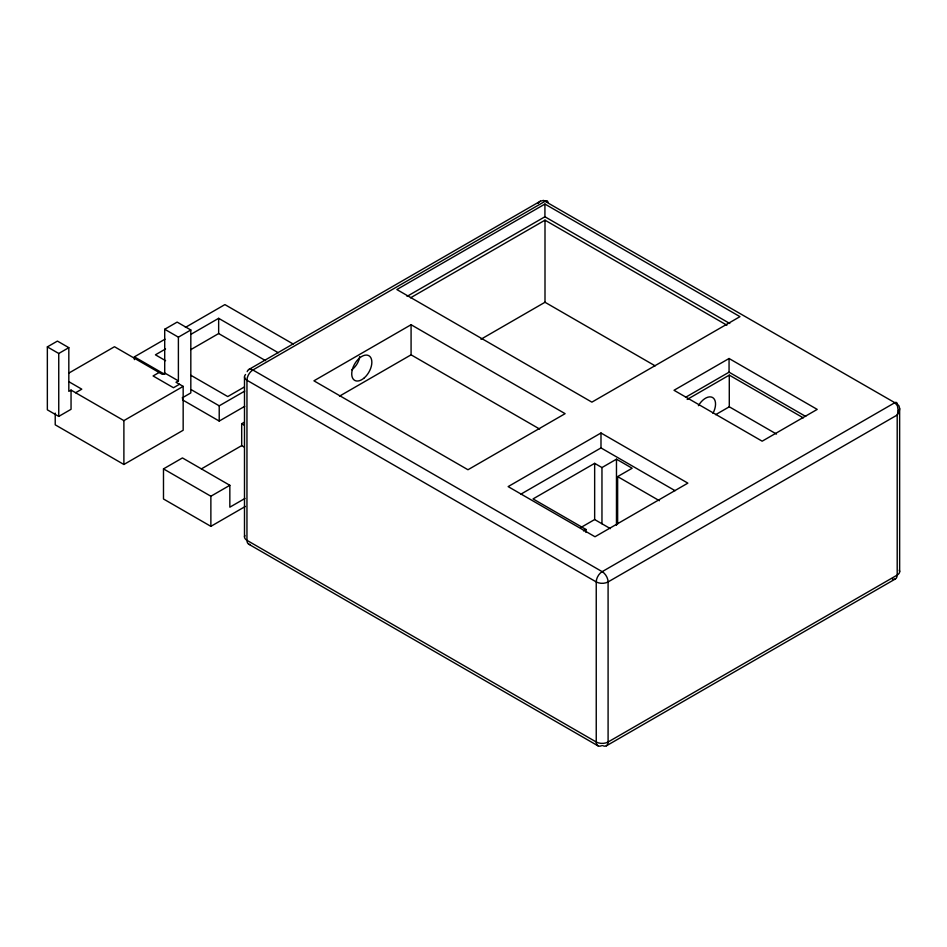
<?xml version="1.0" encoding="UTF-8"?>
<svg xmlns="http://www.w3.org/2000/svg" width="947" height="947" viewBox="0 0 947 947"><rect width="100%" height="100%" fill="white"/><g stroke="black" fill="none" stroke-linecap="round" stroke-linejoin="round"><path stroke-width="1.42" d="M899.65 571.657L899.638 408.429L898.999 405.908L897.318 404.132M898.182 410.548L897.401 405.778L894.939 402.759L543.519 200.409L540.37 201.19L248.682 369.579M899.638 408.607L899.271 411.176A6.96 5.54 -36.8 0 1 898.762 412.395L897.2 415.011L608.092 581.92A8.381 4.842 0 0 1 596.243 581.92L246.954 380.256A8.381 4.842 0 0 1 245.545 374.491M898.04 411.969L897.2 415.011L897.2 575.078A8.381 4.842 60 0 1 892.346 579.008M538.334 202.788L540.37 201.19M71.049 390.093L71.049 409.305L58.75 416.408L47.35 409.826L47.35 346.898L57.424 341.086L68.823 347.667L68.823 391.383L71.049 390.093L123.891 420.61L183.162 386.388L183.162 430.258L123.891 464.48L55.222 424.824L55.222 413.129M47.35 346.898L58.75 353.48L68.823 347.667M68.977 373.011L114.48 346.732L162.328 374.361L164.707 372.988L178.391 380.883L178.391 337.168L164.707 329.272L164.707 372.988M164.707 329.272L177.148 322.098L190.821 329.994L190.821 392.91L182.179 397.906M134.403 359.623L134.403 356.853L164.991 339.192M185.387 327.413L224.901 304.603L293.274 344.069M75.618 392.733L81.785 389.17L69.036 381.807M178.391 337.168L190.821 329.994M165.547 348.981L155.426 354.817L165.583 360.689M190.832 334.386L218.65 318.322L278.276 352.746M190.832 349.621L218.65 333.557L265.598 360.665M159.096 372.491L153.083 375.959L173.479 387.737L179.492 384.269M178.391 380.883L176 382.257L183.162 386.388M544.927 204.055L396.852 289.545L591.887 402.144L739.962 316.653L544.927 204.055L544.927 216.768L729.77 323.483M244.184 387.086L227.754 396.568L190.951 375.332M407.068 296.364L544.927 216.768M191.365 389.75L219.219 405.825L244.717 391.111M410.513 297.82L544.999 220.166L726.894 325.188M182.511 399.871L219.219 421.06L244.717 406.346M411.081 324.726L313.93 380.824L467.96 469.748L565.11 413.661L411.081 324.726L411.081 354.829L539.66 429.062M245.391 506.42L210.873 526.343L163.488 498.986L163.488 468.883L182.44 457.934L229.837 485.302L229.837 507.19L244.965 498.453M201.344 468.907L241.686 445.623L241.686 423.735L244.208 422.279M339.5 396.154L411.081 354.829M480.958 339.239L544.999 302.259L655.158 365.862M163.488 468.883L210.873 496.24L229.837 485.302M729.06 358.511L674.015 390.282L762.169 441.184L817.214 409.4L729.06 358.511L729.06 372.195L805.708 416.455M600.99 432.992L508.137 486.604L595 536.748L687.853 483.136L600.99 432.992L600.99 447.919L520.85 494.18M685.533 397.326L729.06 372.195M687.179 399.445L729.285 375.13L803.293 417.864M617.633 523.94L617.633 476.601L632.146 468.232L616.473 459.177L601.961 467.558L594.657 463.343L533.043 498.915L585.98 529.468L585.98 532.427M715.648 414.668L729.285 406.796L776.493 434.057M580.819 527.526L594.657 519.548L610.401 528.639M583.506 530.9L585.98 529.468M606.352 745.834L895.46 578.913M546.881 201.948L547.532 202.208M600.99 447.919L675.081 490.688M617.633 476.601L659.42 500.726M134.403 356.853L164.778 374.396M241.686 423.735L244.243 425.215M241.686 445.623L244.243 447.102M248.682 544.17L597.983 745.834M729.285 375.13L729.285 406.796M616.473 459.177L616.473 525.301M601.961 467.558L601.961 523.762M594.657 463.343L594.657 519.548M544.999 220.166L544.999 302.259M244.492 376.835L244.492 536.913M219.219 405.825L219.219 421.06M218.65 318.322L218.65 333.557M210.873 496.24L210.873 526.343M123.891 420.61L123.891 464.48M58.75 353.48L58.75 416.408M698.413 405.683A14.229 8.215 -60 0 1 712.428 397.432A14.229 8.215 -60 0 1 712.961 413.306M359.647 356.569A14.3 9.328 -52.6 0 1 351.834 369.815M601.641 745.691A8.381 4.842 -60 0 1 596.243 741.998L246.954 540.335A8.381 4.842 0 0 1 244.894 535.446M250.304 544.561A8.381 4.842 -60 0 1 246.954 540.335L246.954 380.256A8.381 4.842 -60 0 1 252.873 369.993L545.531 201.024A3.35 1.93 -60 0 1 547.887 202.161M602.706 745.691A8.381 4.842 60 0 0 608.092 741.998L897.2 575.078A8.381 4.842 0 0 0 899.259 570.189M897.188 403.824A3.35 1.93 -60 0 0 894.832 402.688L602.174 571.657A8.381 4.842 -60 0 0 596.243 581.92L596.243 741.998A8.381 4.842 0 0 0 608.092 741.998L608.092 581.92A8.381 4.842 60 0 0 602.174 571.657L252.873 369.993A8.381 4.842 60 0 0 247.179 371.662M538.097 203.12A6.96 5.54 -83.2 0 1 538.358 202.836M898.241 410.536A6.96 5.504 -82.9 0 1 898.099 411.981M364.394 377.77A14.229 8.215 -60 0 0 368.904 355.729A14.229 8.215 -60 0 0 352.071 370.656A14.229 8.215 -60 0 0 364.394 377.77"/></g></svg>
